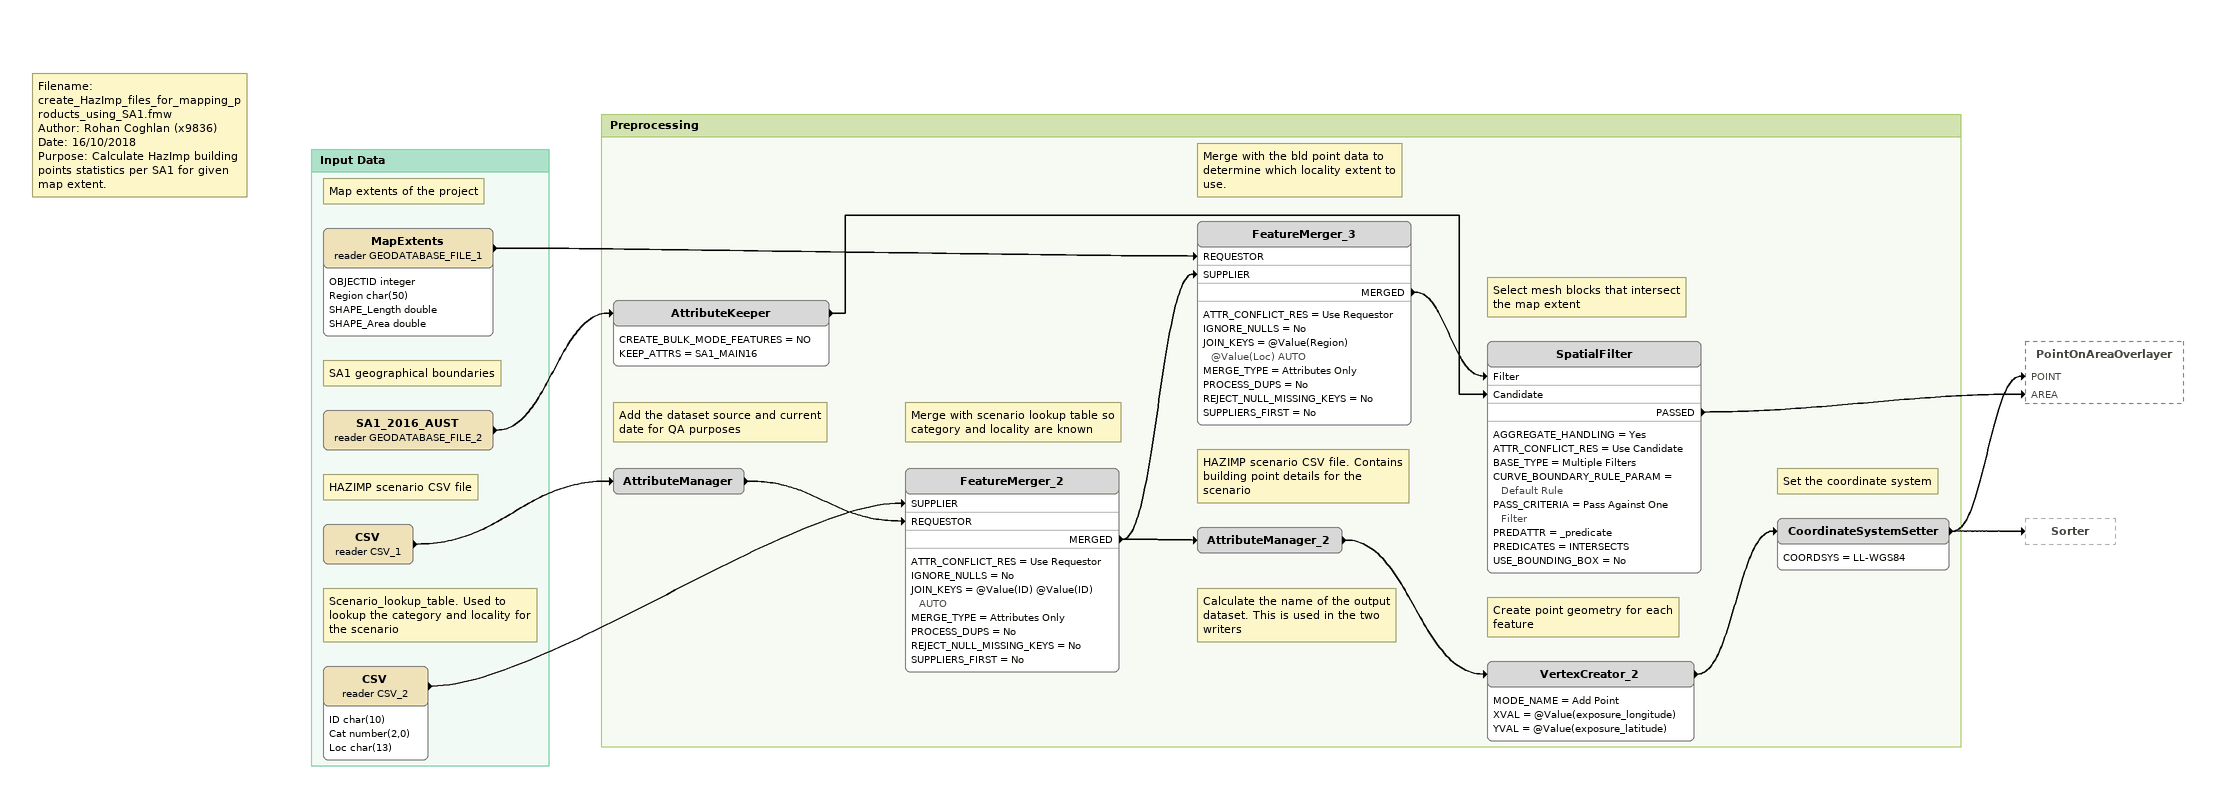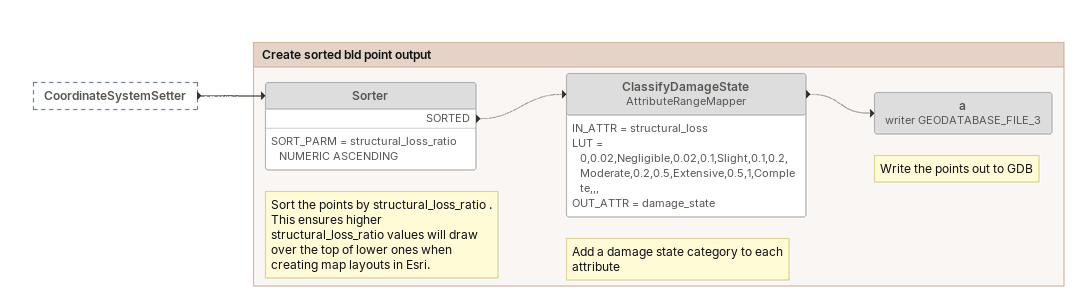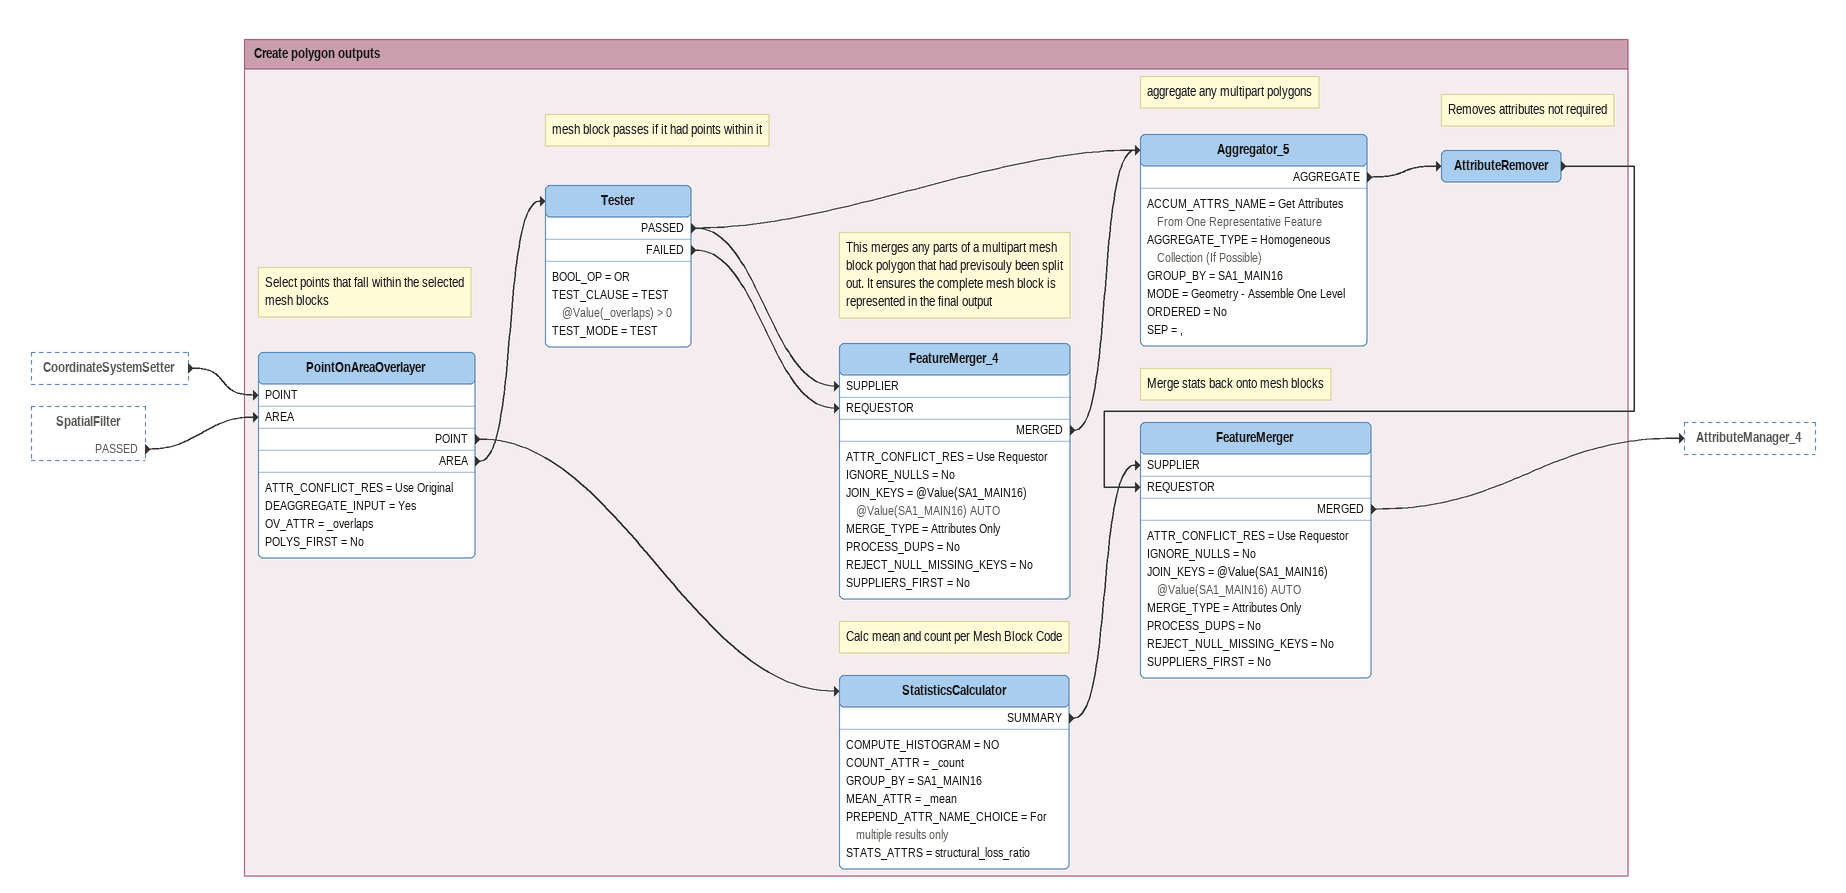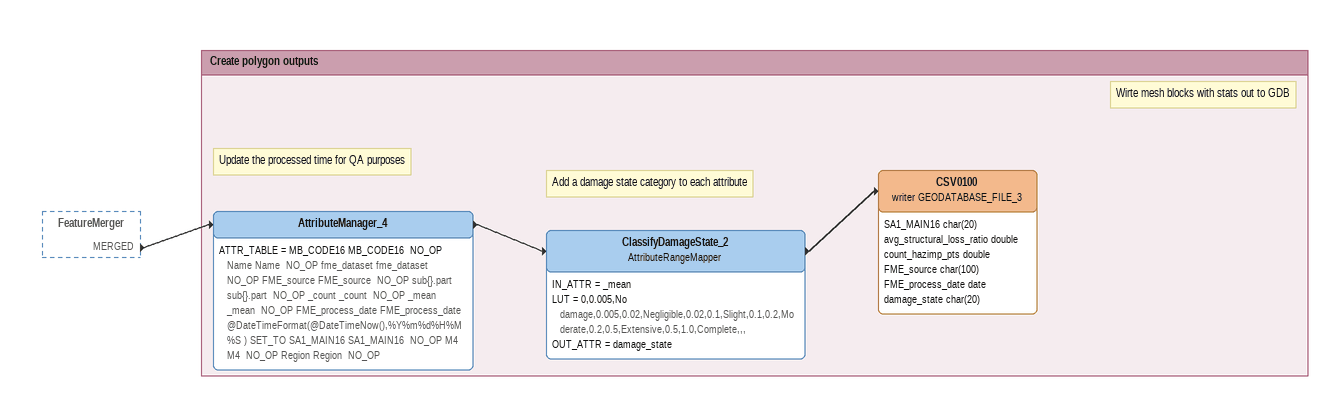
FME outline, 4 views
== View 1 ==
Note: Filename: create_HazImp_files_for_mapping_products_using_SA1.fmw / Author: Rohan Coghlan (x9836) / Date: 16/10/2018 / Purpose: Calculate HazImp building points statistics per SA1 for given map extent.

Bookmark: Input Data
Note: Map extents of the project
MapExtents (reader GEODATABASE_FILE_1)
    attributes: OBJECTID integer, Region char(50), SHAPE_Length double, SHAPE_Area double
    -> FeatureMerger_3 [REQUESTOR]
Note: SA1 geographical boundaries
SA1_2016_AUST (reader GEODATABASE_FILE_2)
    -> AttributeKeeper
Note: HAZIMP scenario CSV file
CSV (reader CSV_1)
    -> AttributeManager
Note: Scenario_lookup_table. Used to lookup the category and locality for the scenario
CSV (reader CSV_2)
    attributes: ID char(10), Cat number(2,0), Loc char(13)
    -> FeatureMerger_2 [SUPPLIER]

Bookmark: Preprocessing
AttributeKeeper
    CREATE_BULK_MODE_FEATURES = NO
    KEEP_ATTRS = SA1_MAIN16
    -> SpatialFilter [Candidate]
Note: Add the dataset source and current date for QA purposes
AttributeManager
    -> FeatureMerger_2 [REQUESTOR]
Note: Merge with scenario lookup table so category and locality are known
FeatureMerger_2
    ATTR_CONFLICT_RES = Use Requestor
    IGNORE_NULLS = No
    JOIN_KEYS = @Value(ID) @Value(ID) AUTO
    MERGE_TYPE = Attributes Only
    PROCESS_DUPS = No
    REJECT_NULL_MISSING_KEYS = No
    SUPPLIERS_FIRST = No
    MERGED -> AttributeManager_2
    MERGED -> FeatureMerger_3 [SUPPLIER]
Note: Merge with the bld point data to determine which locality extent to use.
FeatureMerger_3
    ATTR_CONFLICT_RES = Use Requestor
    IGNORE_NULLS = No
    JOIN_KEYS = @Value(Region) @Value(Loc) AUTO
    MERGE_TYPE = Attributes Only
    PROCESS_DUPS = No
    REJECT_NULL_MISSING_KEYS = No
    SUPPLIERS_FIRST = No
    MERGED -> SpatialFilter [Filter]
Note: Select mesh blocks that intersect the map extent
SpatialFilter
    AGGREGATE_HANDLING = Yes
    ATTR_CONFLICT_RES = Use Candidate
    BASE_TYPE = Multiple Filters
    CURVE_BOUNDARY_RULE_PARAM = Default Rule
    PASS_CRITERIA = Pass Against One Filter
    PREDATTR = _predicate
    PREDICATES = INTERSECTS
    USE_BOUNDING_BOX = No
    PASSED -> PointOnAreaOverlayer [AREA]
Note: Calculate the name of the output dataset. This is used in the two writers
Note: HAZIMP scenario CSV file. Contains building point details for the scenario
AttributeManager_2
    -> VertexCreator_2
Note: Create point geometry for each feature
VertexCreator_2
    MODE_NAME = Add Point
    XVAL = @Value(exposure_longitude)
    YVAL = @Value(exposure_latitude)
    -> CoordinateSystemSetter
Note: Set the coordinate system
CoordinateSystemSetter
    COORDSYS = LL-WGS84
    -> PointOnAreaOverlayer [POINT]
    -> Sorter

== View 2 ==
CoordinateSystemSetter [outside]
    -> Sorter

Bookmark: Create sorted bld point output
Note: Sort the points by structural_loss_ratio . This ensures higher structural_loss_ratio values will draw over the top of lower ones when creating map layouts in Esri.
Sorter [off]
    SORT_PARM = structural_loss_ratio NUMERIC ASCENDING
    SORTED -> ClassifyDamageState [off]
Note: Add a damage state category to each attribute
ClassifyDamageState: AttributeRangeMapper [off]
    IN_ATTR = structural_loss
    LUT = 0,0.02,Negligible,0.02,0.1,Slight,0.1,0.2,Moderate,0.2,0.5,Extensive,0.5,1,Complete,,,
    OUT_ATTR = damage_state
    -> a (writer GEODATABASE_FILE_3) [off]
Note: Write the points out to GDB
a (writer GEODATABASE_FILE_3) [off]

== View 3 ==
CoordinateSystemSetter [outside]
    -> PointOnAreaOverlayer [POINT]
SpatialFilter [outside]
    PASSED -> PointOnAreaOverlayer [AREA]

Bookmark: Create polygon outputs
Note: Select points that fall within the selected mesh blocks
PointOnAreaOverlayer
    ATTR_CONFLICT_RES = Use Original
    DEAGGREGATE_INPUT = Yes
    OV_ATTR = _overlaps
    POLYS_FIRST = No
    POINT -> StatisticsCalculator
    AREA -> Tester
Note: mesh block passes if it had points within it
Tester
    BOOL_OP = OR
    TEST_CLAUSE = TEST @Value(_overlaps) > 0
    TEST_MODE = TEST
    PASSED -> Aggregator_5
    PASSED -> FeatureMerger_4 [SUPPLIER]
    FAILED -> FeatureMerger_4 [REQUESTOR]
Note: This merges any parts of a multipart mesh block polygon that had previsouly been split out. It ensures the complete mesh block is represented in the final output
FeatureMerger_4
    ATTR_CONFLICT_RES = Use Requestor
    IGNORE_NULLS = No
    JOIN_KEYS = @Value(SA1_MAIN16) @Value(SA1_MAIN16) AUTO
    MERGE_TYPE = Attributes Only
    PROCESS_DUPS = No
    REJECT_NULL_MISSING_KEYS = No
    SUPPLIERS_FIRST = No
    MERGED -> Aggregator_5
Note: aggregate any multipart polygons
Aggregator_5
    ACCUM_ATTRS_NAME = Get Attributes From One Representative Feature
    AGGREGATE_TYPE = Homogeneous Collection (If Possible)
    GROUP_BY = SA1_MAIN16
    MODE = Geometry - Assemble One Level
    ORDERED = No
    SEP = ,
    AGGREGATE -> AttributeRemover
Note: Removes attributes not required
AttributeRemover
    -> FeatureMerger [REQUESTOR]
Note: Calc mean and count per Mesh Block Code
StatisticsCalculator
    COMPUTE_HISTOGRAM = NO
    COUNT_ATTR = _count
    GROUP_BY = SA1_MAIN16
    MEAN_ATTR = _mean
    PREPEND_ATTR_NAME_CHOICE = For multiple results only
    STATS_ATTRS = structural_loss_ratio
    SUMMARY -> FeatureMerger [SUPPLIER]
Note: Merge stats back onto mesh blocks
FeatureMerger
    ATTR_CONFLICT_RES = Use Requestor
    IGNORE_NULLS = No
    JOIN_KEYS = @Value(SA1_MAIN16) @Value(SA1_MAIN16) AUTO
    MERGE_TYPE = Attributes Only
    PROCESS_DUPS = No
    REJECT_NULL_MISSING_KEYS = No
    SUPPLIERS_FIRST = No
    MERGED -> AttributeManager_4

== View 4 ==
FeatureMerger [outside]
    MERGED -> AttributeManager_4

Bookmark: Create polygon outputs
Note: Update the processed time for QA purposes
AttributeManager_4
    ATTR_TABLE = MB_CODE16 MB_CODE16  NO_OP Name Name  NO_OP fme_dataset fme_dataset  NO_OP FME_source FME_source  NO_OP sub{}.part sub{}.part  NO_OP _count _count  NO_OP _mean _mean  NO_OP FME_process_date FME_process_date @DateTimeFormat(@DateTimeNow(),%Y%m%d%H%M%S ) SET_TO SA1_MAIN16 SA1_MAIN16  NO_OP M4 M4  NO_OP Region Region  NO_OP
    -> ClassifyDamageState_2
Note: Add a damage state category to each attribute
ClassifyDamageState_2: AttributeRangeMapper
    IN_ATTR = _mean
    LUT = 0,0.005,No damage,0.005,0.02,Negligible,0.02,0.1,Slight,0.1,0.2,Moderate,0.2,0.5,Extensive,0.5,1.0,Complete,,,
    OUT_ATTR = damage_state
    -> CSV0100 (writer GEODATABASE_FILE_3)
Note: Wirte mesh blocks with stats out to GDB
CSV0100 (writer GEODATABASE_FILE_3)
    attributes: SA1_MAIN16 char(20), avg_structural_loss_ratio double, count_hazimp_pts double, FME_source char(100), FME_process_date date, damage_state char(20)
